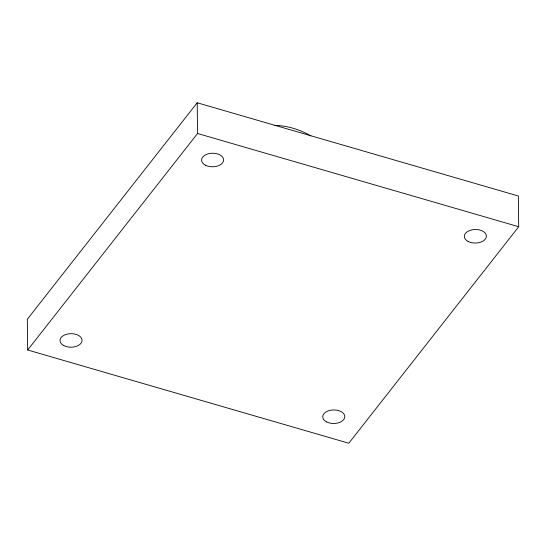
<?xml version="1.0" encoding="UTF-8"?>
<svg xmlns="http://www.w3.org/2000/svg" width="546" height="546" viewBox="0 0 546 546"><rect width="100%" height="100%" fill="white"/><g stroke="black" fill="none" stroke-linecap="round" stroke-linejoin="round"><path stroke-width="0.82" d="M197.188 102.764L27.3 319.28L27.675 350.006L348.812 443.236L518.7 226.72L518.325 195.994L197.188 102.764L197.563 133.49L27.675 350.006M197.563 133.49L518.7 226.72M274.29 125.437A64.892 45.905 38.1 0 1 310.851 135.899M468.127 241.462A11.029 6.777 -0.7 0 0 486.179 237.483A11.029 6.777 -0.7 0 0 471.73 229.907A11.029 6.777 -0.7 0 0 468.127 241.462M326.556 421.894A11.029 6.777 -0.7 0 0 344.608 417.908A11.029 6.777 -0.7 0 0 330.159 410.339A11.029 6.777 -0.7 0 0 326.556 421.894M63.807 345.618A11.029 6.777 -0.7 0 0 81.859 341.632A11.029 6.777 -0.7 0 0 67.411 334.063A11.029 6.777 -0.7 0 0 63.807 345.618M205.378 165.185A11.029 6.777 -0.7 0 0 223.43 161.2A11.029 6.777 -0.7 0 0 208.981 153.631A11.029 6.777 -0.7 0 0 205.378 165.185"/></g></svg>
